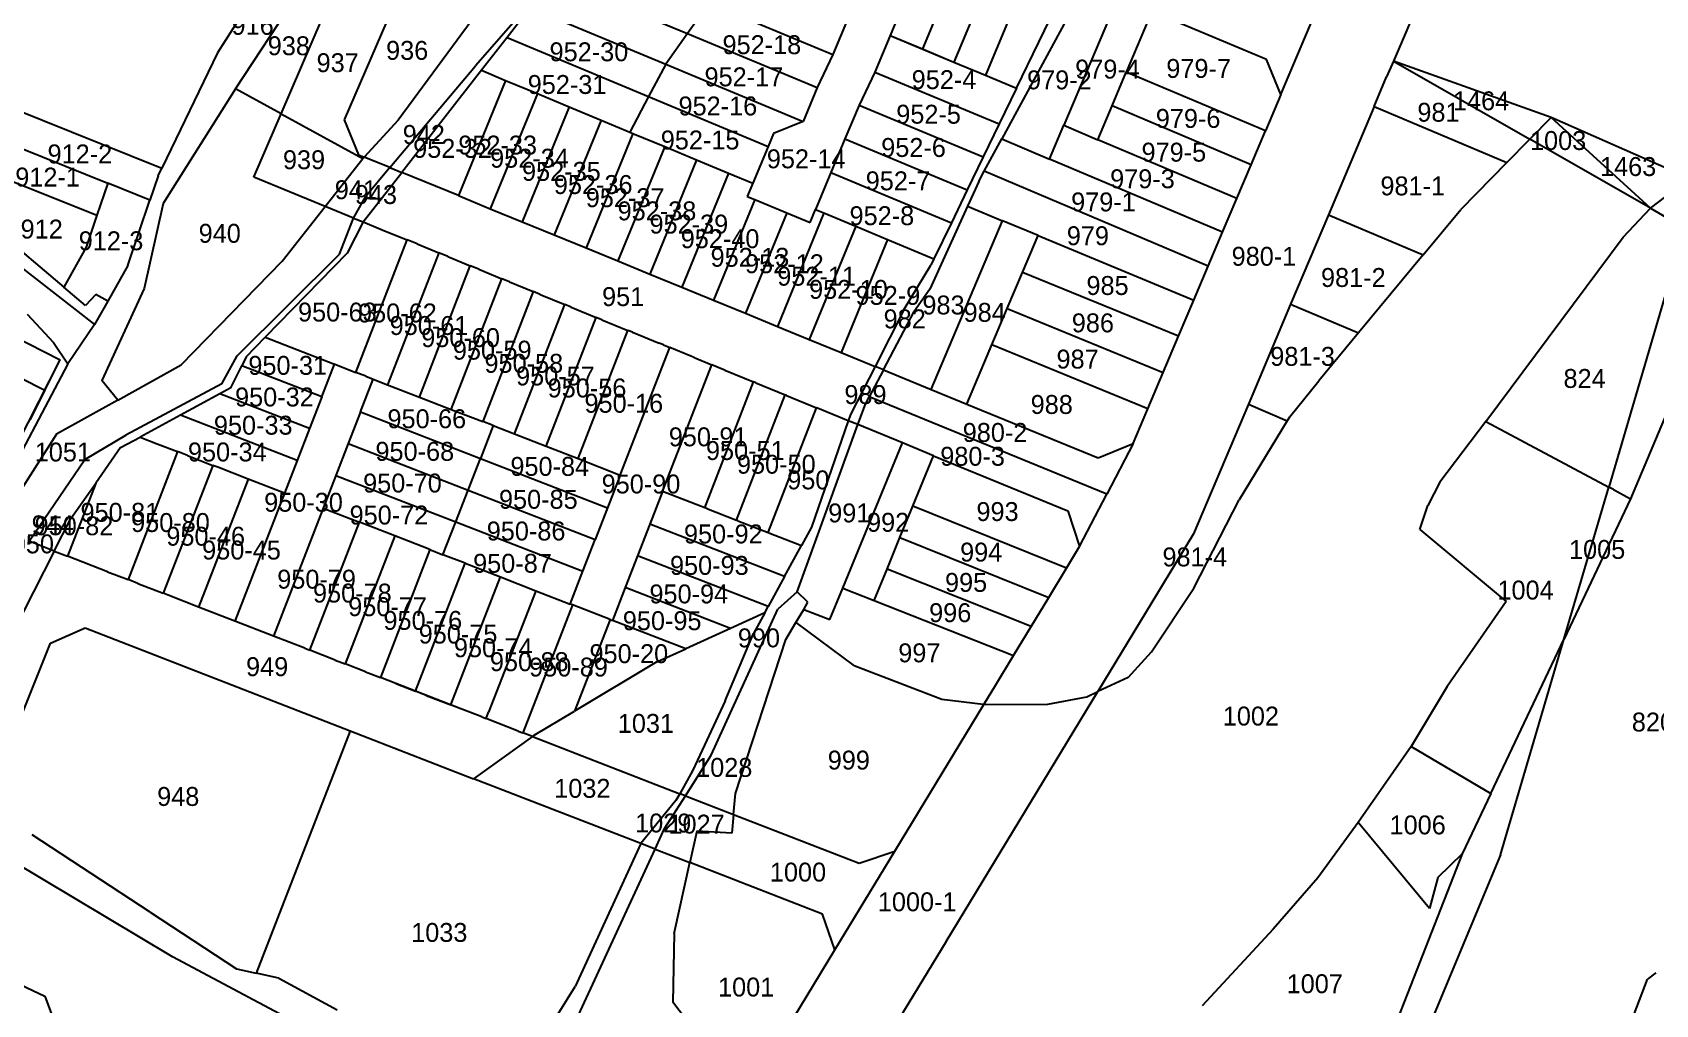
# Model space of a CAD drawing. Header units: metres. Extents: x 213182 to 213979, y 2703601 to 2704867.
# Drawn here: x 213428.2 to 213642.9, y 2703989.1 to 2704117.6 of the extents above; entities that cross this region are included whole.
import ezdxf
from ezdxf.enums import TextEntityAlignment as Align

# ---------------------------------------------------------------- set-up
doc = ezdxf.new("R2010")
doc.units = ezdxf.units.M

msp = doc.modelspace()

# ---------------------------------------------------------------- linework, layer by layer
at = {"layer": 'LIN'}
for p, q in [((213620.8, 2704143.37), (213608.23, 2704113.83)), ((213547.89, 2704132.19), (213541.65, 2704117.23)), ((213552.17, 2704130.41), (213545.94, 2704115.45)), ((213556.34, 2704128.67), (213550.11, 2704113.71)), ((213455.06, 2704110.18), (213466.32, 2704127.28)), ((213461.11, 2704106.87), (213469.55, 2704126.49)), ((213498.37, 2704126.39), (213486.82, 2704113.21)), ((213560.52, 2704126.93), (213554.28, 2704111.97)), ((213669.54, 2704127.15), (213639.6, 2704055.96)), ((213477.09, 2704123.79), (213469.47, 2704106.08)), ((213497.15, 2704124.84), (213514.86, 2704117.46)), ((213567.54, 2704124.01), (213556.44, 2704103.55)), ((213558.39, 2704110.26), (213565.47, 2704124.87)), ((213517.72, 2704121.5), (213514.86, 2704117.46)), ((213517.72, 2704121.5), (213534.08, 2704114.69)), ((213571.78, 2704122.24), (213564.64, 2704105.34)), ((213593.34, 2704109.43), (213599.22, 2704123.3)), ((213455.75, 2704119.67), (213452.7, 2704114.93)), ((213486.36, 2704119.28), (213476.58, 2704106)), ((213494.07, 2704120.89), (213490.99, 2704116.94)), ((213494.07, 2704120.89), (213511.99, 2704113.43)), ((213536.12, 2704119.54), (213534.08, 2704114.69)), ((213576.28, 2704120.37), (213572.9, 2704112.37)), ((213591.45, 2704114.05), (213576.28, 2704120.37)), ((213490.99, 2704116.94), (213487.61, 2704112.62)), ((213490.99, 2704116.94), (213509.72, 2704109.14)), ((213514.86, 2704117.46), (213511.99, 2704113.43)), ((213514.86, 2704117.46), (213532.01, 2704110.32)), ((213541.65, 2704117.23), (213539.63, 2704112.37)), ((213541.65, 2704117.23), (213545.94, 2704115.45)), ((213541.65, 2704117.23), (213550.11, 2704113.71)), ((213452.7, 2704114.93), (213445.32, 2704099.68)), ((213545.94, 2704115.45), (213550.11, 2704113.71)), ((213475.51, 2704099.75), (213486.82, 2704113.21)), ((213487.61, 2704112.62), (213477.07, 2704099.11)), ((213487.61, 2704112.62), (213490.81, 2704111.28)), ((213511.99, 2704113.43), (213509.72, 2704109.14)), ((213511.99, 2704113.43), (213530.15, 2704105.86)), ((213534.08, 2704114.69), (213532.01, 2704110.32)), ((213550.11, 2704113.71), (213554.28, 2704111.97)), ((213593.34, 2704109.43), (213591.45, 2704114.05)), ((213608.23, 2704113.83), (213607.34, 2704111.73)), ((213629.11, 2704106.36), (213608.23, 2704113.83)), ((213608.23, 2704113.83), (213626.28, 2704103.49)), ((213490.81, 2704111.28), (213484.56, 2704096.04)), ((213490.81, 2704111.28), (213495.02, 2704109.53)), ((213539.63, 2704112.37), (213537.55, 2704108.01)), ((213539.63, 2704112.37), (213556.09, 2704105.52)), ((213554.28, 2704111.97), (213558.39, 2704110.26)), ((213571.02, 2704107.91), (213572.9, 2704112.37)), ((213591.3, 2704104.6), (213572.9, 2704112.37)), ((213605.69, 2704107.83), (213607.34, 2704111.73)), ((213455.06, 2704110.18), (213445.52, 2704095.01)), ((213461.11, 2704106.87), (213455.06, 2704110.18)), ((213495.02, 2704109.53), (213488.78, 2704094.31)), ((213495.02, 2704109.53), (213499.23, 2704107.78)), ((213509.72, 2704109.14), (213507.23, 2704104.44)), ((213509.72, 2704109.14), (213525.53, 2704102.55)), ((213532.01, 2704110.32), (213530.15, 2704105.86)), ((213558.39, 2704110.26), (213556.09, 2704105.52)), ((213593.34, 2704109.43), (213591.3, 2704104.6)), ((213425.51, 2704107.65), (213445.32, 2704099.68)), ((213457.5, 2704098.49), (213461.11, 2704106.87)), ((213461.11, 2704106.87), (213471.93, 2704100.95)), ((213499.23, 2704107.78), (213493, 2704092.59)), ((213499.23, 2704107.78), (213503.44, 2704106.02)), ((213537.55, 2704108.01), (213535.69, 2704103.55)), ((213537.55, 2704108.01), (213553.98, 2704101.16)), ((213569.13, 2704103.44), (213571.02, 2704107.91)), ((213589.41, 2704100.13), (213571.02, 2704107.91)), ((213605.69, 2704107.83), (213599.64, 2704093.52)), ((213605.69, 2704107.83), (213623.25, 2704100.41)), ((213629.11, 2704106.36), (213626.28, 2704103.49)), ((213642.25, 2704094.38), (213629.11, 2704106.36)), ((213647.41, 2704098.32), (213629.11, 2704106.36)), ((213469.47, 2704106.08), (213471.36, 2704101.45)), ((213476.58, 2704106), (213472.1, 2704101.15)), ((213503.44, 2704106.02), (213497.22, 2704090.86)), ((213507.65, 2704104.27), (213501.44, 2704089.13)), ((213503.44, 2704106.02), (213507.23, 2704104.44)), ((213507.23, 2704104.44), (213507.65, 2704104.27)), ((213507.65, 2704104.27), (213511.86, 2704102.52)), ((213526.23, 2704104.24), (213525.53, 2704102.55)), ((213530.15, 2704105.86), (213526.23, 2704104.24)), ((213556.09, 2704105.52), (213553.98, 2704101.16)), ((213562.75, 2704100.88), (213564.64, 2704105.34)), ((213564.64, 2704105.34), (213569.13, 2704103.44)), ((213589.41, 2704100.13), (213591.3, 2704104.6)), ((213423.83, 2704103.48), (213438.18, 2704097.71)), ((213511.86, 2704102.52), (213505.66, 2704087.4)), ((213511.86, 2704102.52), (213516.07, 2704100.76)), ((213525.53, 2704102.55), (213523.5, 2704097.67)), ((213535.69, 2704103.55), (213533.83, 2704099.09)), ((213535.69, 2704103.55), (213551.87, 2704096.81)), ((213554.12, 2704099.26), (213556.44, 2704103.55)), ((213556.44, 2704103.55), (213562.75, 2704100.88)), ((213587.52, 2704095.67), (213569.13, 2704103.44)), ((213623.25, 2704100.41), (213626.28, 2704103.49)), ((213642.25, 2704094.38), (213626.28, 2704103.49)), ((213466.95, 2704094.62), (213471.93, 2704100.95)), ((213471.36, 2704101.45), (213472.1, 2704101.15)), ((213471.93, 2704100.95), (213472.1, 2704101.15)), ((213475.51, 2704099.75), (213472.1, 2704101.15)), ((213475.51, 2704099.75), (213472.27, 2704095.9)), ((213475.51, 2704099.75), (213477.07, 2704099.11)), ((213516.07, 2704100.76), (213509.88, 2704085.67)), ((213516.07, 2704100.76), (213520.28, 2704099.01)), ((213553.98, 2704101.16), (213551.87, 2704096.81)), ((213585.64, 2704091.21), (213562.75, 2704100.88)), ((213587.52, 2704095.67), (213589.41, 2704100.13)), ((213623.25, 2704100.41), (213617.17, 2704094.23)), ((213422.14, 2704099.31), (213436.73, 2704093.44)), ((213438.18, 2704097.71), (213436.73, 2704093.44)), ((213443.75, 2704095.46), (213438.18, 2704097.71)), ((213444.84, 2704098.68), (213443.75, 2704095.46)), ((213444.84, 2704098.68), (213445.32, 2704099.68)), ((213466.95, 2704094.62), (213457.5, 2704098.49)), ((213471.96, 2704092.57), (213477.07, 2704099.11)), ((213484.56, 2704096.04), (213477.07, 2704099.11)), ((213520.28, 2704099.01), (213514.1, 2704083.94)), ((213520.28, 2704099.01), (213523.5, 2704097.67)), ((213523.5, 2704097.67), (213522.77, 2704095.94)), ((213533.83, 2704099.09), (213531.8, 2704094.21)), ((213533.83, 2704099.09), (213549.76, 2704092.46)), ((213553.39, 2704097.92), (213551.9, 2704094.66)), ((213553.39, 2704097.92), (213554.12, 2704099.26)), ((213583.74, 2704086.73), (213554.12, 2704099.26)), ((213642.25, 2704094.38), (213647.41, 2704098.32)), ((213440.82, 2704086.79), (213443.75, 2704095.46)), ((213470.7, 2704093.08), (213472.27, 2704095.9)), ((213484.56, 2704096.04), (213488.78, 2704094.31)), ((213523.78, 2704095.52), (213518.32, 2704082.22)), ((213522.77, 2704095.94), (213523.78, 2704095.52)), ((213523.78, 2704095.52), (213527.99, 2704093.77)), ((213551.87, 2704096.81), (213549.76, 2704092.46)), ((213585.64, 2704091.21), (213587.52, 2704095.67)), ((213436.73, 2704093.44), (213435.31, 2704089.23)), ((213445.52, 2704095.01), (213443, 2704083.75)), ((213461.26, 2704087.38), (213466.95, 2704094.62)), ((213470.7, 2704093.08), (213466.95, 2704094.62)), ((213488.78, 2704094.31), (213493, 2704092.59)), ((213527.99, 2704093.77), (213522.54, 2704080.49)), ((213532.91, 2704093.75), (213526.76, 2704078.76)), ((213527.99, 2704093.77), (213531.08, 2704092.48)), ((213531.08, 2704092.48), (213531.8, 2704094.21)), ((213531.8, 2704094.21), (213532.91, 2704093.75)), ((213532.91, 2704093.75), (213537.12, 2704092)), ((213551.9, 2704094.66), (213546.9, 2704083.68)), ((213551.9, 2704094.66), (213556.53, 2704092.73)), ((213599.64, 2704093.52), (213594.64, 2704081.7)), ((213599.64, 2704093.52), (213612.18, 2704088.22)), ((213612.18, 2704088.22), (213617.17, 2704094.23)), ((213638.61, 2704090.56), (213642.25, 2704094.38)), ((213642.25, 2704094.38), (213646.79, 2704091.74)), ((213421.85, 2704092.83), (213432.37, 2704083.94)), ((213468.84, 2704088.32), (213470.7, 2704093.08)), ((213471.96, 2704092.57), (213469.85, 2704088.43)), ((213470.7, 2704093.08), (213471.96, 2704092.57)), ((213471.96, 2704092.57), (213475.02, 2704091.31)), ((213475.02, 2704091.31), (213477.8, 2704090.18)), ((213493, 2704092.59), (213497.22, 2704090.86)), ((213537.12, 2704092), (213530.97, 2704077.03)), ((213537.12, 2704092), (213541.33, 2704090.24)), ((213547.1, 2704070.42), (213556.53, 2704092.73)), ((213549.76, 2704092.46), (213547.46, 2704087.69)), ((213561.24, 2704090.78), (213556.53, 2704092.73)), ((213583.74, 2704086.73), (213585.64, 2704091.21)), ((213646.79, 2704091.74), (213636.71, 2704057.5)), ((213421.1, 2704090.92), (213436.41, 2704078.99)), ((213435.31, 2704089.23), (213432.37, 2704083.94)), ((213471.01, 2704072.67), (213477.8, 2704090.18)), ((213479.1, 2704089.65), (213477.8, 2704090.18)), ((213479.1, 2704089.65), (213481.97, 2704088.47)), ((213497.22, 2704090.86), (213501.44, 2704089.13)), ((213501.44, 2704089.13), (213505.66, 2704087.4)), ((213541.33, 2704090.24), (213535.19, 2704075.3)), ((213541.33, 2704090.24), (213547.46, 2704087.69)), ((213559.18, 2704085.9), (213561.24, 2704090.78)), ((213561.24, 2704090.78), (213581.84, 2704082.23)), ((213620.45, 2704066.16), (213638.61, 2704090.56)), ((213447.9, 2704073.66), (213461.26, 2704087.38)), ((213455.28, 2704074.88), (213468.84, 2704088.32)), ((213469.85, 2704088.43), (213459.01, 2704077.32)), ((213481.97, 2704088.47), (213475.2, 2704071.04)), ((213483.17, 2704087.98), (213481.97, 2704088.47)), ((213483.17, 2704087.98), (213486.13, 2704086.76)), ((213505.66, 2704087.4), (213509.88, 2704085.67)), ((213547.46, 2704087.69), (213547.04, 2704086.84)), ((213612.18, 2704088.22), (213603.62, 2704077.91)), ((213440.82, 2704086.79), (213438.21, 2704082.09)), ((213479.4, 2704069.41), (213486.13, 2704086.76)), ((213483.6, 2704067.78), (213490.3, 2704085.06)), ((213487.24, 2704086.31), (213486.13, 2704086.76)), ((213487.24, 2704086.31), (213490.3, 2704085.06)), ((213491.31, 2704084.64), (213490.3, 2704085.06)), ((213509.88, 2704085.67), (213514.1, 2704083.94)), ((213543.54, 2704081.02), (213547.04, 2704086.84)), ((213557.15, 2704081.11), (213559.18, 2704085.9)), ((213579.82, 2704077.44), (213559.18, 2704085.9)), ((213581.84, 2704082.23), (213583.74, 2704086.73)), ((213435.23, 2704081.53), (213432.37, 2704083.94)), ((213436.59, 2704082.97), (213435.23, 2704081.53)), ((213438.21, 2704082.09), (213436.59, 2704082.97)), ((213443, 2704083.75), (213437.4, 2704071.58)), ((213494.46, 2704083.35), (213487.79, 2704066.16)), ((213491.31, 2704084.64), (213494.46, 2704083.35)), ((213495.39, 2704082.97), (213494.46, 2704083.35)), ((213495.39, 2704082.97), (213498.63, 2704081.65)), ((213514.1, 2704083.94), (213518.32, 2704082.22)), ((213546.9, 2704083.68), (213544.84, 2704080.71)), ((213419.08, 2704080.85), (213431.9, 2704074.33)), ((213438.21, 2704082.09), (213436.41, 2704078.99)), ((213491.99, 2704064.53), (213498.63, 2704081.65)), ((213499.46, 2704081.3), (213498.63, 2704081.65)), ((213499.46, 2704081.3), (213502.79, 2704079.94)), ((213518.32, 2704082.22), (213522.54, 2704080.49)), ((213522.54, 2704080.49), (213526.76, 2704078.76)), ((213543.54, 2704081.02), (213539.67, 2704073.47)), ((213540.78, 2704073.01), (213544.84, 2704080.71)), ((213555.13, 2704076.32), (213557.15, 2704081.11)), ((213557.15, 2704081.11), (213577.8, 2704072.65)), ((213579.82, 2704077.44), (213581.84, 2704082.23)), ((213594.64, 2704081.7), (213589.05, 2704068.46)), ((213594.64, 2704081.7), (213603.62, 2704077.91)), ((213427.53, 2704080.37), (213431.02, 2704076.63)), ((213436.41, 2704078.99), (213432.89, 2704073.82)), ((213496.18, 2704062.9), (213502.79, 2704079.94)), ((213503.53, 2704079.64), (213502.79, 2704079.94)), ((213503.53, 2704079.64), (213506.95, 2704078.23)), ((213526.76, 2704078.76), (213530.97, 2704077.03)), ((213417.04, 2704076.83), (213429.85, 2704070.31)), ((213431.02, 2704076.63), (213432.89, 2704073.82)), ((213456.5, 2704074.75), (213459.01, 2704077.32)), ((213459.01, 2704077.32), (213468.17, 2704073.77)), ((213500.38, 2704061.27), (213506.95, 2704078.23)), ((213507.6, 2704077.97), (213506.95, 2704078.23)), ((213507.6, 2704077.97), (213511.12, 2704076.53)), ((213511.67, 2704076.3), (213511.12, 2704076.53)), ((213511.67, 2704076.3), (213512.51, 2704075.96)), ((213530.97, 2704077.03), (213535.19, 2704075.3)), ((213551.82, 2704068.49), (213555.13, 2704076.32)), ((213575.77, 2704067.86), (213555.13, 2704076.32)), ((213577.8, 2704072.65), (213579.82, 2704077.44)), ((213603.62, 2704077.91), (213598.36, 2704071.57)), ((213417.77, 2704046.62), (213431.9, 2704074.33)), ((213429.85, 2704070.31), (213431.9, 2704074.33)), ((213453.26, 2704071.16), (213455.28, 2704074.88)), ((213456.5, 2704074.75), (213455.9, 2704073.54)), ((213505.97, 2704059.1), (213512.51, 2704075.96)), ((213515.29, 2704074.82), (213512.51, 2704075.96)), ((213515.75, 2704074.63), (213515.29, 2704074.82)), ((213515.75, 2704074.63), (213518.06, 2704073.68)), ((213535.19, 2704075.3), (213539.67, 2704073.47)), ((213432.89, 2704073.82), (213418.39, 2704046.3)), ((213439.49, 2704069.02), (213447.9, 2704073.66)), ((213454.46, 2704070.63), (213455.9, 2704073.54)), ((213466.48, 2704069.43), (213455.9, 2704073.54)), ((213466.48, 2704069.43), (213468.17, 2704073.77)), ((213468.21, 2704073.75), (213468.17, 2704073.77)), ((213468.21, 2704073.75), (213471.01, 2704072.67)), ((213472.31, 2704072.16), (213471.01, 2704072.67)), ((213472.31, 2704072.16), (213473.29, 2704071.78)), ((213511.57, 2704056.93), (213518.06, 2704073.68)), ((213519.45, 2704073.11), (213518.06, 2704073.68)), ((213519.82, 2704072.96), (213519.45, 2704073.11)), ((213519.82, 2704072.96), (213523.61, 2704071.41)), ((213539.67, 2704073.47), (213536.45, 2704067.19)), ((213540.78, 2704073.01), (213538.9, 2704069.45)), ((213540.78, 2704073.01), (213539.67, 2704073.47)), ((213540.78, 2704073.01), (213547.1, 2704070.42)), ((213575.77, 2704067.86), (213577.8, 2704072.65)), ((213429.85, 2704070.31), (213427.85, 2704066.4)), ((213439.49, 2704069.02), (213437.4, 2704071.58)), ((213453.26, 2704071.16), (213440.59, 2704064.35)), ((213453, 2704069.84), (213447.81, 2704067.02)), ((213454.46, 2704070.63), (213453, 2704069.84)), ((213464.86, 2704065.24), (213453, 2704069.84)), ((213471.61, 2704067.44), (213473.29, 2704071.78)), ((213473.29, 2704071.78), (213475.2, 2704071.04)), ((213475.2, 2704071.04), (213479.4, 2704069.41)), ((213517.16, 2704054.77), (213523.61, 2704071.41)), ((213521.35, 2704053.14), (213527.78, 2704069.7)), ((213523.89, 2704071.29), (213523.61, 2704071.41)), ((213523.89, 2704071.29), (213527.78, 2704069.7)), ((213527.96, 2704069.62), (213527.78, 2704069.7)), ((213547.1, 2704070.42), (213551.82, 2704068.49)), ((213594.49, 2704066.75), (213598.36, 2704071.57)), ((213439.49, 2704069.02), (213431.42, 2704064.52)), ((213466.48, 2704069.43), (213464.86, 2704065.24)), ((213479.4, 2704069.41), (213483.6, 2704067.78)), ((213483.6, 2704067.78), (213487.79, 2704066.16)), ((213525.55, 2704051.51), (213531.94, 2704068)), ((213527.96, 2704069.62), (213531.94, 2704068)), ((213532.04, 2704067.96), (213531.94, 2704068)), ((213536.13, 2704066.28), (213532.04, 2704067.96)), ((213537.4, 2704065.76), (213538.39, 2704068.49)), ((213538.39, 2704068.49), (213538.9, 2704069.45)), ((213570.34, 2704056.57), (213538.9, 2704069.45)), ((213551.82, 2704068.49), (213569.2, 2704061.37)), ((213573.83, 2704063.27), (213575.77, 2704067.86)), ((213589.05, 2704068.46), (213581.81, 2704051.34)), ((213589.05, 2704068.46), (213594.2, 2704066.28)), ((213447.81, 2704067.02), (213442.45, 2704064.12)), ((213463.23, 2704061.04), (213447.81, 2704067.02)), ((213471.61, 2704067.44), (213469.98, 2704063.25)), ((213471.61, 2704067.44), (213487.46, 2704061.3)), ((213489.14, 2704065.63), (213487.46, 2704061.3)), ((213489.14, 2704065.63), (213487.79, 2704066.16)), ((213489.14, 2704065.63), (213491.99, 2704064.53)), ((213529.36, 2704043.66), (213537.4, 2704065.76)), ((213536.13, 2704066.28), (213531.27, 2704052.2)), ((213536.45, 2704067.19), (213536.13, 2704066.28)), ((213537.4, 2704065.76), (213536.13, 2704066.28)), ((213543.28, 2704063.35), (213537.4, 2704065.76)), ((213594.2, 2704066.28), (213587.83, 2704055.84)), ((213594.49, 2704066.75), (213594.2, 2704066.28)), ((213620.45, 2704066.16), (213614.39, 2704058.14)), ((213620.45, 2704066.16), (213636.71, 2704057.5)), ((213431.42, 2704064.52), (213419.78, 2704046.36)), ((213435.14, 2704061.17), (213440.59, 2704064.35)), ((213439.88, 2704062.72), (213442.45, 2704064.12)), ((213442.45, 2704064.12), (213444.72, 2704063.23)), ((213464.86, 2704065.24), (213463.23, 2704061.04)), ((213469.98, 2704063.25), (213468.36, 2704059.05)), ((213469.98, 2704063.25), (213485.83, 2704057.1)), ((213491.99, 2704064.53), (213496.18, 2704062.9)), ((213535.41, 2704044.14), (213543.28, 2704063.35)), ((213547.4, 2704061.66), (213543.28, 2704063.35)), ((213569.2, 2704061.37), (213573.83, 2704063.27)), ((213573.83, 2704063.27), (213570.34, 2704056.57)), ((213427.78, 2704050.34), (213435.14, 2704061.17)), ((213439.88, 2704062.72), (213436.59, 2704058.03)), ((213447.42, 2704062.19), (213440.86, 2704045.27)), ((213444.72, 2704063.23), (213447.42, 2704062.19)), ((213448.73, 2704061.68), (213447.42, 2704062.19)), ((213448.73, 2704061.68), (213452.08, 2704060.38)), ((213485.83, 2704057.1), (213487.46, 2704061.3)), ((213487.46, 2704061.3), (213504.29, 2704054.77)), ((213496.18, 2704062.9), (213500.38, 2704061.27)), ((213500.38, 2704061.27), (213505.97, 2704059.1)), ((213544.67, 2704055), (213547.4, 2704061.66)), ((213547.4, 2704061.66), (213565.17, 2704054.38)), ((213452.08, 2704060.38), (213445.52, 2704043.46)), ((213452.74, 2704060.12), (213452.08, 2704060.38)), ((213456.75, 2704058.57), (213452.74, 2704060.12)), ((213463.23, 2704061.04), (213461.55, 2704056.71)), ((213468.36, 2704059.05), (213466.67, 2704054.72)), ((213468.36, 2704059.05), (213484.21, 2704052.91)), ((213505.97, 2704059.1), (213504.29, 2704054.77)), ((213436.59, 2704058.03), (213432.84, 2704048.37)), ((213433.3, 2704053.35), (213436.59, 2704058.03)), ((213456.75, 2704058.57), (213450.18, 2704041.65)), ((213461.55, 2704056.71), (213456.75, 2704058.57)), ((213484.21, 2704052.91), (213485.83, 2704057.1)), ((213485.83, 2704057.1), (213502.66, 2704050.57)), ((213511.57, 2704056.93), (213509.88, 2704052.6)), ((213517.16, 2704054.77), (213511.57, 2704056.93)), ((213614.39, 2704058.14), (213612.78, 2704055.09)), ((213630.77, 2704037.34), (213636.71, 2704057.5)), ((213637.33, 2704057.17), (213636.71, 2704057.5)), ((213637.33, 2704057.17), (213639.6, 2704055.96)), ((213461.55, 2704056.71), (213454.98, 2704039.79)), ((213466.67, 2704054.72), (213460.11, 2704037.8)), ((213466.67, 2704054.72), (213471.48, 2704052.86)), ((213504.29, 2704054.77), (213502.66, 2704050.57)), ((213517.44, 2704054.66), (213517.16, 2704054.77)), ((213517.44, 2704054.66), (213521.35, 2704053.14)), ((213542.96, 2704050.83), (213544.67, 2704055)), ((213564.99, 2704046.77), (213544.67, 2704055)), ((213566.73, 2704049.63), (213570.34, 2704056.57)), ((213581.84, 2704044.13), (213587.83, 2704055.84)), ((213611.73, 2704051.91), (213612.78, 2704055.09)), ((213639.6, 2704055.96), (213630.77, 2704037.34)), ((213431.1, 2704049.05), (213433.3, 2704053.35)), ((213464.92, 2704035.94), (213471.48, 2704052.86)), ((213476.14, 2704051.05), (213471.48, 2704052.86)), ((213482.52, 2704048.57), (213484.21, 2704052.91)), ((213484.21, 2704052.91), (213501.03, 2704046.38)), ((213509.88, 2704052.6), (213508.26, 2704048.4)), ((213527.71, 2704045.68), (213509.88, 2704052.6)), ((213521.54, 2704053.06), (213521.35, 2704053.14)), ((213521.54, 2704053.06), (213525.55, 2704051.51)), ((213565.17, 2704054.38), (213566.73, 2704049.63)), ((213476.14, 2704051.05), (213469.58, 2704034.13)), ((213480.8, 2704049.24), (213476.14, 2704051.05)), ((213501.03, 2704046.38), (213502.66, 2704050.57)), ((213525.64, 2704051.47), (213525.55, 2704051.51)), ((213525.64, 2704051.47), (213529.96, 2704049.8)), ((213531.27, 2704052.2), (213529.96, 2704049.8)), ((213541.26, 2704046.67), (213542.96, 2704050.83)), ((213542.96, 2704050.83), (213562.66, 2704042.92)), ((213581.81, 2704051.34), (213569.13, 2704030.47)), ((213611.73, 2704051.91), (213623.16, 2704042.36)), ((213431.1, 2704049.05), (213424.24, 2704035.6)), ((213431.1, 2704049.05), (213427.78, 2704050.34)), ((213431.1, 2704049.05), (213432.84, 2704048.37)), ((213438.16, 2704046.31), (213432.84, 2704048.37)), ((213480.8, 2704049.24), (213474.24, 2704032.32)), ((213480.8, 2704049.24), (213482.52, 2704048.57)), ((213485.46, 2704047.43), (213482.52, 2704048.57)), ((213508.26, 2704048.4), (213506.63, 2704044.21)), ((213525.54, 2704041.7), (213508.26, 2704048.4)), ((213527.71, 2704045.68), (213529.96, 2704049.8)), ((213564.99, 2704046.77), (213566.73, 2704049.63)), ((213438.16, 2704046.31), (213440.86, 2704045.27)), ((213478.9, 2704030.52), (213485.46, 2704047.43)), ((213485.46, 2704047.43), (213490.12, 2704045.62)), ((213499.35, 2704042.04), (213501.03, 2704046.38)), ((213539.55, 2704042.51), (213541.26, 2704046.67)), ((213560.32, 2704039.07), (213541.26, 2704046.67)), ((213562.66, 2704042.92), (213564.99, 2704046.77)), ((213442.17, 2704044.76), (213440.86, 2704045.27)), ((213442.17, 2704044.76), (213445.52, 2704043.46)), ((213483.56, 2704028.71), (213490.12, 2704045.62)), ((213490.12, 2704045.62), (213494.79, 2704043.81)), ((213506.63, 2704044.21), (213504.95, 2704039.87)), ((213520.55, 2704038.81), (213506.63, 2704044.21)), ((213527.71, 2704045.68), (213525.54, 2704041.7)), ((213533.7, 2704039.98), (213535.41, 2704044.14)), ((213535.41, 2704044.14), (213539.55, 2704042.51)), ((213576.24, 2704035.71), (213581.84, 2704044.13)), ((213446.17, 2704043.21), (213445.52, 2704043.46)), ((213450.18, 2704041.65), (213446.17, 2704043.21)), ((213494.79, 2704043.81), (213488.56, 2704027.76)), ((213499.63, 2704041.93), (213493.07, 2704025.02)), ((213494.79, 2704043.81), (213499.35, 2704042.04)), ((213499.63, 2704041.93), (213499.35, 2704042.04)), ((213504.62, 2704040), (213499.63, 2704041.93)), ((213529.36, 2704043.66), (213526.82, 2704041.35)), ((213530.79, 2704042.29), (213529.36, 2704043.66)), ((213530.23, 2704041.34), (213530.79, 2704042.29)), ((213539.55, 2704042.51), (213557.99, 2704035.23)), ((213560.32, 2704039.07), (213562.66, 2704042.92)), ((213623.16, 2704042.36), (213615.36, 2704031.16)), ((213454.98, 2704039.79), (213450.18, 2704041.65)), ((213460.11, 2704037.8), (213454.98, 2704039.79)), ((213504.62, 2704040), (213499.92, 2704027.87)), ((213504.62, 2704040), (213504.95, 2704039.87)), ((213514.63, 2704036.12), (213504.95, 2704039.87)), ((213518, 2704022.07), (213526.82, 2704041.35)), ((213525.08, 2704040.86), (213520.55, 2704038.81)), ((213525.08, 2704040.86), (213523.61, 2704038.16)), ((213525.08, 2704040.86), (213525.54, 2704041.7)), ((213529.2, 2704039.58), (213530.23, 2704041.34)), ((213530.23, 2704041.34), (213533.7, 2704039.98)), ((213430.59, 2704036.89), (213435.17, 2704038.88)), ((213435.17, 2704038.88), (213470.22, 2704025.29)), ((213464.26, 2704036.19), (213460.11, 2704037.8)), ((213520.55, 2704038.81), (213514.63, 2704036.12)), ((213519.85, 2704029.26), (213523.61, 2704038.16)), ((213527.89, 2704037.35), (213529.2, 2704039.58)), ((213529.2, 2704039.58), (213536.89, 2704033.85)), ((213557.99, 2704035.23), (213560.32, 2704039.07)), ((213425.83, 2704024.98), (213430.59, 2704036.89)), ((213464.26, 2704036.19), (213464.92, 2704035.94)), ((213468.27, 2704034.64), (213464.92, 2704035.94)), ((213510.82, 2704034.39), (213514.63, 2704036.12)), ((213521.2, 2704016.99), (213527.89, 2704037.35)), ((213573.13, 2704032.34), (213576.24, 2704035.71)), ((213621.11, 2704016.97), (213630.77, 2704037.34)), ((213622.39, 2704008.88), (213630.77, 2704037.34)), ((213468.27, 2704034.64), (213469.58, 2704034.13)), ((213472.28, 2704033.08), (213469.58, 2704034.13)), ((213510.82, 2704034.39), (213499.92, 2704027.87)), ((213548.52, 2704029.42), (213536.89, 2704033.85)), ((213555.65, 2704031.38), (213557.99, 2704035.23)), ((213472.28, 2704033.08), (213474.24, 2704032.32)), ((213476.29, 2704031.53), (213474.24, 2704032.32)), ((213484.31, 2704028.42), (213476.29, 2704031.53)), ((213476.29, 2704031.53), (213478.9, 2704030.52)), ((213554.06, 2704028.76), (213555.65, 2704031.38)), ((213573.13, 2704032.34), (213569.13, 2704030.47)), ((213615.36, 2704031.16), (213610.59, 2704023.2)), ((213480.3, 2704029.97), (213478.9, 2704030.52)), ((213480.3, 2704029.97), (213483.56, 2704028.71)), ((213519.85, 2704029.26), (213515.58, 2704020.06)), ((213553.96, 2704028.76), (213548.52, 2704029.42)), ((213549.07, 2703997.43), (213569.13, 2704030.47)), ((213562.54, 2704028.79), (213567.69, 2704029.79)), ((213567.69, 2704029.79), (213569.13, 2704030.47)), ((213484.31, 2704028.42), (213483.56, 2704028.71)), ((213487.65, 2704027.12), (213484.31, 2704028.42)), ((213487.65, 2704027.12), (213488.22, 2704026.9)), ((213488.22, 2704026.9), (213488.56, 2704027.76)), ((213488.32, 2704026.86), (213488.22, 2704026.9)), ((213492.47, 2704025.25), (213488.32, 2704026.86)), ((213494.6, 2704024.69), (213499.92, 2704027.87)), ((213542.29, 2704009.37), (213554.06, 2704028.76)), ((213554.06, 2704028.76), (213553.96, 2704028.76)), ((213554.06, 2704028.76), (213562.54, 2704028.79)), ((213470.22, 2704025.29), (213457.79, 2703993.25)), ((213470.22, 2704025.29), (213486.57, 2704018.95)), ((213492.47, 2704025.25), (213493.07, 2704025.02)), ((213494.36, 2704024.52), (213493.07, 2704025.02)), ((213494.36, 2704024.52), (213494.6, 2704024.69)), ((213494.36, 2704024.52), (213486.57, 2704018.95)), ((213494.36, 2704024.52), (213513.83, 2704016.96)), ((213610.59, 2704023.2), (213603.57, 2704013.14)), ((213610.59, 2704023.2), (213621.11, 2704016.97)), ((213514.58, 2704016.67), (213518, 2704022.07)), ((213508.68, 2704010.38), (213486.57, 2704018.95)), ((213515.58, 2704020.06), (213513.83, 2704016.96)), ((213513.32, 2704016.07), (213508.68, 2704010.38)), ((213511.84, 2704012.36), (213514.58, 2704016.67)), ((213513.83, 2704016.96), (213513.32, 2704016.07)), ((213514.58, 2704016.67), (213513.83, 2704016.96)), ((213514.58, 2704016.67), (213520.95, 2704014.2)), ((213520.95, 2704014.2), (213521.2, 2704016.99)), ((213621.11, 2704016.97), (213617.34, 2704009.02)), ((213520.95, 2704014.2), (213520.73, 2704011.76)), ((213520.95, 2704014.2), (213537.55, 2704007.76)), ((213510.58, 2704009.64), (213511.84, 2704012.36)), ((213516.09, 2704012.03), (213515.17, 2704007.86)), ((213520.73, 2704011.76), (213516.09, 2704012.03)), ((213603.57, 2704013.14), (213598.25, 2704005.86)), ((213613, 2704001.8), (213603.57, 2704013.14)), ((213443.78, 2704001.32), (213428.17, 2704011.54)), ((213496.83, 2703979.89), (213510.58, 2704009.64)), ((213508.68, 2704010.38), (213499.99, 2703991.48)), ((213510.58, 2704009.64), (213508.68, 2704010.38)), ((213510.58, 2704009.64), (213515.17, 2704007.86)), ((213446.76, 2703995.38), (213425.34, 2704008.18)), ((213513.09, 2703998.49), (213515.17, 2704007.86)), ((213532.74, 2704001.05), (213515.17, 2704007.86)), ((213534.34, 2703996.31), (213542.29, 2704009.37)), ((213537.55, 2704007.76), (213542.29, 2704009.37)), ((213622.39, 2704008.88), (213581.49, 2703910.96)), ((213617.34, 2704009.02), (213603.78, 2703974.5)), ((213617.34, 2704009.02), (213614.13, 2704005.9)), ((213598.25, 2704005.86), (213592.34, 2703999.06)), ((213614.13, 2704005.9), (213613, 2704001.8)), ((213443.78, 2704001.32), (213455.22, 2703993.82)), ((213534.34, 2703996.31), (213532.74, 2704001.05)), ((213592.34, 2703999.06), (213582.94, 2703988.93)), ((213513.09, 2703998.49), (213512.93, 2703989.38)), ((213549.07, 2703997.43), (213533.07, 2703971.14)), ((213463.54, 2703986.43), (213446.76, 2703995.38)), ((213522.81, 2703977.35), (213534.34, 2703996.31)), ((213455.22, 2703993.82), (213457.79, 2703993.25)), ((213460.79, 2703992.58), (213457.79, 2703993.25)), ((213460.79, 2703992.58), (213468.52, 2703988.39)), ((213640.08, 2703987.8), (213641.82, 2703992.42)), ((213642.94, 2703993.28), (213641.82, 2703992.42)), ((213425.83, 2703992.09), (213429.84, 2703990.21)), ((213492.03, 2703978.62), (213499.99, 2703991.48)), ((213429.84, 2703990.21), (213435.78, 2703974.31)), ((213520.84, 2703979.1), (213512.93, 2703989.38))]:
    msp.add_line(p, q, dxfattribs=at)

# ---------------------------------------------------------------- texts
at = {"layer": 'PAR'}
for s, p in [('916', (213457.34, 2704118.56)), ('938', (213462.13, 2704115.86)), ('952-18', (213524.7, 2704116)), ('937', (213468.59, 2704113.62)), ('936', (213477.78, 2704115.25)), ('952-30', (213501.82, 2704115.06)), ('952-17', (213522.32, 2704111.75)), ('952-4', (213548.79, 2704111.38)), ('979-2', (213564.05, 2704111.35)), ('979-4', (213570.42, 2704112.77)), ('979-7', (213582.47, 2704112.86)), ('952-31', (213498.93, 2704110.74)), ('952-16', (213518.88, 2704107.9)), ('981', (213614.19, 2704107.07)), ('1464', (213619.83, 2704108.58)), ('952-5', (213546.75, 2704106.81)), ('979-6', (213581.08, 2704106.25)), ('942', (213479.98, 2704104.13)), ('952-15', (213516.53, 2704103.4)), ('1003', (213630.02, 2704103.33)), ('912-2', (213434.49, 2704101.56)), ('939', (213464.14, 2704100.79)), ('952-32', (213483.78, 2704102.29)), ('952-33', (213489.75, 2704102.73)), ('952-34', (213493.96, 2704100.99)), ('952-14', (213530.56, 2704100.91)), ('952-6', (213544.76, 2704102.41)), ('979-5', (213579.19, 2704101.79)), ('912-1', (213430.22, 2704098.5)), ('952-35', (213498.18, 2704099.25)), ('1463', (213639.28, 2704099.89)), ('941', (213470.99, 2704096.82)), ('952-36', (213502.39, 2704097.51)), ('952-7', (213542.71, 2704098)), ('979-3', (213575.04, 2704098.27)), ('981-1', (213610.79, 2704097.33)), ('943', (213473.65, 2704096.19)), ('952-37', (213506.61, 2704095.77)), ('979-1', (213569.88, 2704095.21)), ('952-38', (213510.82, 2704094.03)), ('952-39', (213515.04, 2704092.28)), ('952-8', (213540.57, 2704093.39)), ('912', (213429.44, 2704091.62)), ('912-3', (213438.61, 2704090.07)), ('940', (213452.99, 2704091.06)), ('952-40', (213519.17, 2704090.35)), ('979', (213567.82, 2704090.74)), ('952-13', (213523.12, 2704087.89)), ('980-1', (213591.11, 2704088.02)), ('952-12', (213527.68, 2704087.04)), ('952-11', (213531.94, 2704085.39)), ('952-10', (213536.15, 2704083.65)), ('985', (213570.42, 2704084.16)), ('981-2', (213602.93, 2704085.22)), ('951', (213506.35, 2704082.69)), ('952-9', (213541.37, 2704082.85)), ('983', (213548.72, 2704081.58)), ('950-63', (213468.55, 2704080.65)), ('950-62', (213476.49, 2704080.53)), ('982', (213543.59, 2704079.75)), ('984', (213554.17, 2704080.61)), ('986', (213568.48, 2704079.22)), ('950-61', (213480.67, 2704078.87)), ('950-60', (213484.85, 2704077.27)), ('950-59', (213489.03, 2704075.61)), ('950-31', (213461.98, 2704073.6)), ('950-58', (213493.21, 2704073.87)), ('987', (213566.46, 2704074.43)), ('981-3', (213596.22, 2704074.79)), ('950-57', (213497.39, 2704072.2)), ('950-56', (213501.57, 2704070.61)), ('824', (213633.52, 2704071.87)), ('950-32', (213460.22, 2704069.42)), ('950-16', (213506.44, 2704068.59)), ('989', (213538.4, 2704069.74)), ('988', (213563.04, 2704068.43)), ('950-66', (213480.38, 2704066.54)), ('950-33', (213457.42, 2704065.69)), ('950-91', (213517.59, 2704064.15)), ('980-2', (213555.54, 2704064.73)), ('1051', (213432.24, 2704062.14)), ('950-34', (213453.99, 2704062.15)), ('950-68', (213478.79, 2704062.23)), ('950-51', (213522.51, 2704062.34)), ('950-84', (213496.64, 2704060.24)), ('950-50', (213526.61, 2704060.53)), ('980-3', (213552.57, 2704061.58)), ('950-70', (213477.16, 2704058.04)), ('950-90', (213508.71, 2704057.92)), ('950', (213530.84, 2704058.46)), ('950-85', (213495.13, 2704055.89)), ('950-81', (213439.78, 2704054.17)), ('950-30', (213464.07, 2704055.5)), ('950-72', (213475.37, 2704053.81)), ('991', (213536.26, 2704054.09)), ('993', (213555.87, 2704054.27)), ('944', (213430.9, 2704052.51)), ('950-82', (213433.71, 2704052.39)), ('950-80', (213446.47, 2704052.82)), ('950-86', (213493.51, 2704051.7)), ('950-92', (213519.6, 2704051.31)), ('992', (213541.4, 2704052.85)), ('1050', (213427.34, 2704050)), ('950-46', (213451.13, 2704051.01)), ('950-45', (213455.87, 2704049.18)), ('1005', (213635.18, 2704049.26)), ('950-87', (213491.71, 2704047.43)), ('950-93', (213517.75, 2704047.15)), ('994', (213553.71, 2704048.91)), ('981-4', (213581.96, 2704048.27)), ('950-79', (213465.8, 2704045.33)), ('995', (213551.71, 2704044.9)), ('950-78', (213470.53, 2704043.49)), ('950-94', (213515.03, 2704043.38)), ('1004', (213625.71, 2704043.89)), ('950-77', (213475.19, 2704041.69)), ('996', (213549.61, 2704040.9)), ('950-76', (213479.85, 2704039.88)), ('950-95', (213511.51, 2704039.84)), ('950-75', (213484.51, 2704038.07)), ('950-74', (213489.17, 2704036.26)), ('990', (213524.31, 2704037.57)), ('950-88', (213493.93, 2704034.42)), ('950-20', (213507.1, 2704035.48)), ('997', (213545.53, 2704035.59)), ('949', (213459.26, 2704033.76)), ('950-89', (213499.12, 2704033.71)), ('1031', (213509.36, 2704026.26)), ('1002', (213589.38, 2704027.23)), ('820', (213642.56, 2704026.44)), ('999', (213536.2, 2704021.41)), ('1028', (213519.72, 2704020.44)), ('1032', (213500.95, 2704017.67)), ('948', (213447.5, 2704016.6)), ('1029', (213511.65, 2704013.09)), ('1027', (213516.06, 2704012.94)), ('1006', (213611.44, 2704012.84)), ('1000', (213529.48, 2704006.6)), ('1000-1', (213545.24, 2704002.67)), ('1033', (213482.03, 2703998.62)), ('1001', (213522.62, 2703991.4)), ('1007', (213597.83, 2703991.84))]:
    msp.add_text(s, height=2.5, dxfattribs=at).set_placement(p, align=Align.MIDDLE)

doc.saveas('drawing.dxf')
